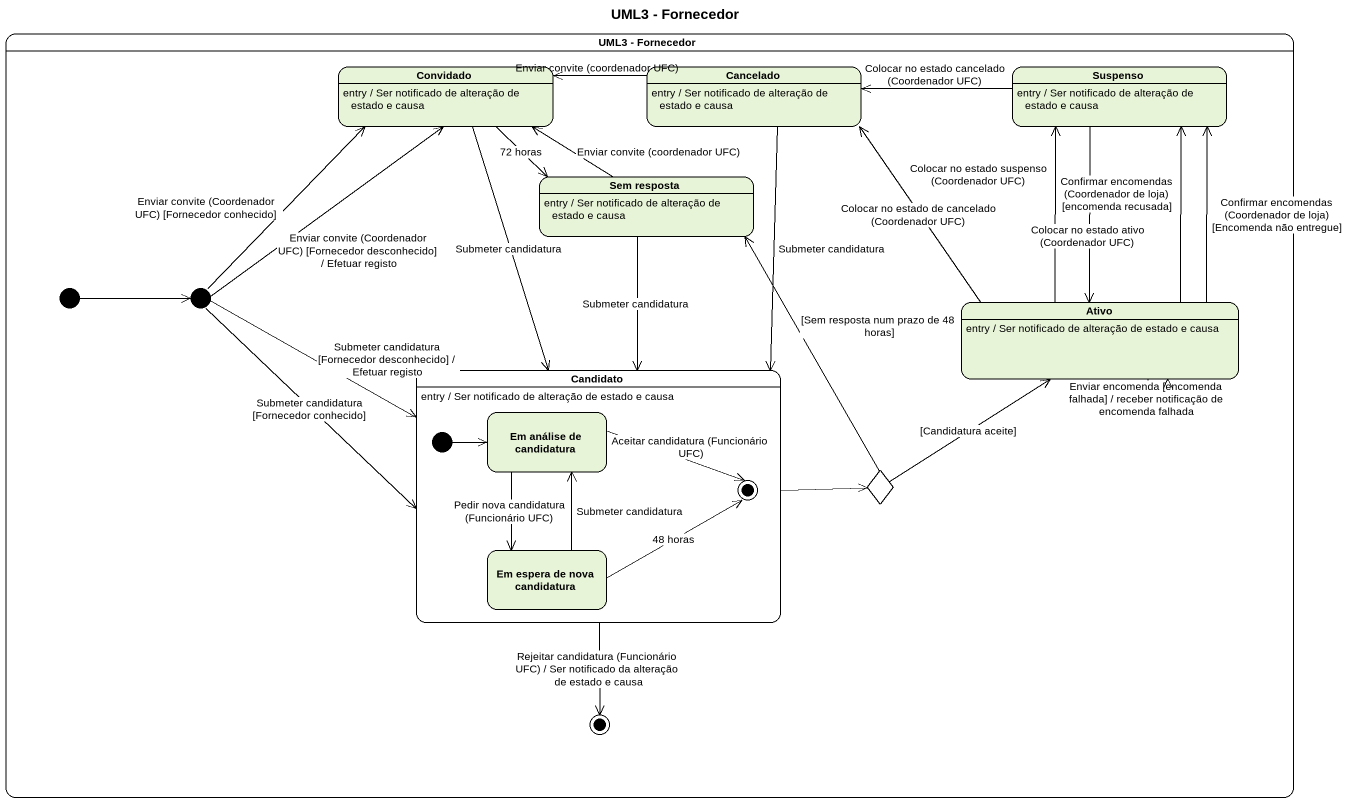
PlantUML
@startuml
title UML3 - Fornecedor
hide empty description
state "UML3 - Fornecedor" as UML3_Fornecedor {
  state Convidado
  Convidado : entry / Ser notificado de alteração de estado e causa
  state Cancelado
  Cancelado : entry / Ser notificado de alteração de estado e causa
  state Suspenso
  Suspenso : entry / Ser notificado de alteração de estado e causa
  state "Sem resposta" as Sem_resposta
  Sem_resposta : entry / Ser notificado de alteração de estado e causa
  state junction1 <<choice>>
  state Ativo
  Ativo : entry / Ser notificado de alteração de estado e causa
  state Candidato {
    state "Em análise de candidatura" as Em_análise_de_candidatura
    state "Em espera de nova candidatura" as Em_espera_de_nova
    [*] -right-> Em_análise_de_candidatura
    Em_análise_de_candidatura -right-> [*] : Aceitar candidatura (Funcionário UFC)
    Em_espera_de_nova -right-> [*] : 48 horas
  }
  Candidato : entry / Ser notificado de alteração de estado e causa
  state choice1 <<choice>>
  [*] -right-> junction1
  Candidato --> [*] : Rejeitar candidatura (Funcionário UFC) / Ser notificado da alteração de estado e causa
}
Convidado -right-> Sem_resposta : 72 horas
Convidado --> Candidato : Submeter candidatura
Cancelado -left-> Convidado : Enviar convite (coordenador UFC)
Cancelado --> Candidato : Submeter candidatura
Suspenso -left-> Cancelado : Colocar no estado cancelado (Coordenador UFC)
Suspenso --> Ativo : Colocar no estado ativo (Coordenador UFC)
Sem_resposta -left-> Convidado : Enviar convite (coordenador UFC)
Sem_resposta --> Candidato : Submeter candidatura
junction1 -up-> Convidado : Enviar convite (Coordenador UFC) [Fornecedor desconhecido] / Efetuar registo
junction1 -up-> Convidado : Enviar convite (Coordenador UFC) [Fornecedor conhecido]
junction1 -right-> Candidato : Submeter candidatura [Fornecedor desconhecido] / Efetuar registo
junction1 -right-> Candidato : Submeter candidatura [Fornecedor conhecido]
Ativo -up-> Cancelado : Colocar no estado de cancelado (Coordenador UFC)
Ativo -up-> Suspenso : Colocar no estado suspenso (Coordenador UFC)
Ativo -up-> Suspenso : Confirmar encomendas (Coordenador de loja) [Encomenda não entregue]
Ativo -up-> Suspenso : Confirmar encomendas (Coordenador de loja) [encomenda recusada]
Ativo --> Ativo : Enviar encomenda [encomenda falhada] / receber notificação de encomenda falhada
Candidato -right-> choice1
Em_análise_de_candidatura --> Em_espera_de_nova : Pedir nova candidatura (Funcionário UFC)
choice1 -up-> Sem_resposta : [Sem resposta num prazo de 48 horas]
choice1 -up-> Ativo : [Candidatura aceite]
Em_espera_de_nova -up-> Em_análise_de_candidatura : Submeter candidatura
@enduml
